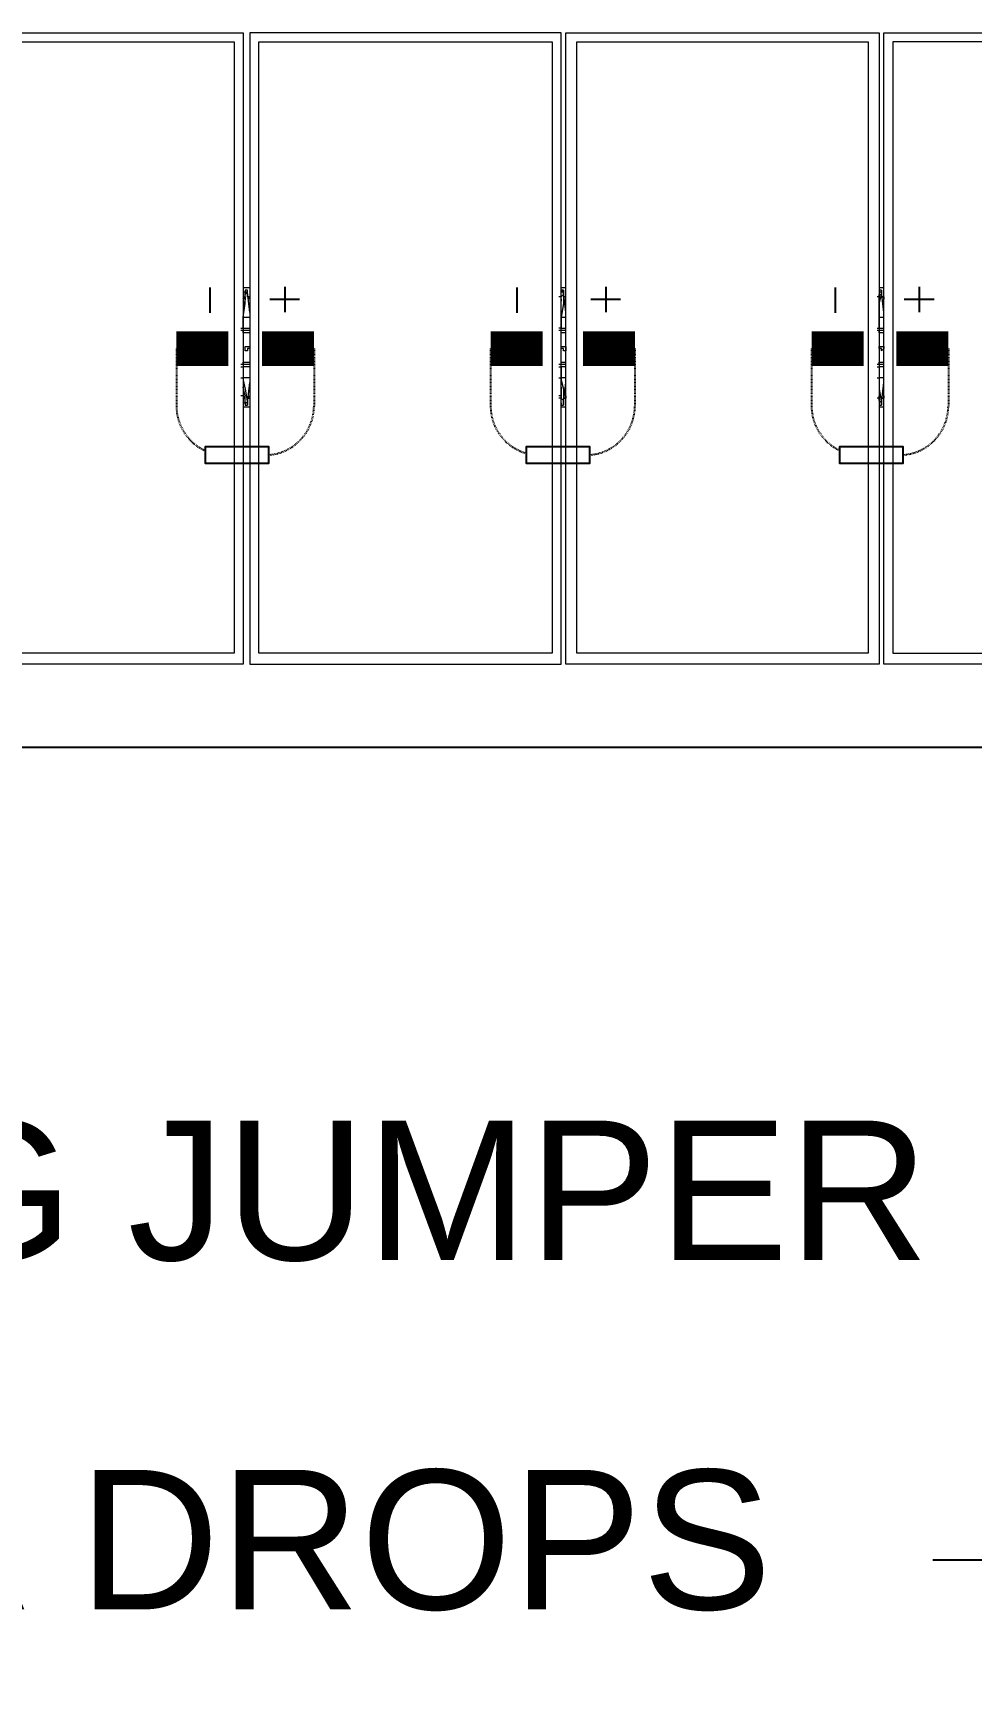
# Model space of a CAD drawing. Header units: feet. Extents: x -9903 to 12307, y -41 to 4121.
# Drawn here: x 8826.4 to 8960.8, y 2178.5 to 2414.5 of the extents above; entities that cross this region are included whole.
import ezdxf
from ezdxf import colors
from ezdxf.entities.mleader import LeaderData, LeaderLine
from ezdxf.lldxf.tags import DXFTag
from ezdxf.math import Vec2, Vec3

# ---------------------------------------------------------------- set-up
doc = ezdxf.new("R2010")
doc.units = ezdxf.units.FT
doc.header["$MEASUREMENT"] = 0
doc.linetypes.add('HIDDEN', pattern=[0.375, 0.25, -0.125])
for name, color, linetype in [('E-HARN-COMP', 8, 'Continuous'), ('E-TRNK-CABL-NEG', 6, 'HIDDEN'), ('E-TRUNK-CABLE-POS', 6, 'HIDDEN'), ('G-ANNO-TEXT', 1, 'Continuous'), ('Polarity-Text', 7, 'Continuous'), ('PV-DC-CABL-UG-', 10, 'DC-')]:
    doc.layers.add(name, color=color, linetype=linetype)
doc.styles.add('NEI-A', font='arial.ttf')
tags = doc.linetypes.add('DC-', pattern='A,0.176989,-0.049113,["DC-",NEI-A,S=0.1,R=0,X=0,Y=-0.05],-0.049113,-0.250887,0.176989', length=0.703091).pattern_tags.tags
tags[6] = DXFTag(74, 10)

# ---------------------------------------------------------------- blocks, each defined once
blk = doc.blocks.new('A$Cc93f9aa1')
at = {"lineweight": 5}
for points in [[(10.6362, 0), (10.4062, 0), (10.4062, 0.4666), (10.6362, 0.4666)], [(10.6396, 0), (10.6396, 0.4666), (10.8712, 0.4666), (10.8712, 0)], [(10.8746, 0.4666), (10.8746, 0), (11.1045, 0), (11.1045, 0.4666)], [(11.3395, 0), (11.1095, 0), (11.1095, 0.4666), (11.3395, 0.4666)], [(10.6296, 0.4583), (10.4129, 0.4583), (10.4129, 0.0067), (10.6296, 0.0067)], [(10.6479, 0.0067), (10.6479, 0.4583), (10.8629, 0.4583), (10.8629, 0.0067)], [(10.8812, 0.4583), (11.0979, 0.4583), (11.0979, 0.0067), (10.8812, 0.0067)], [(11.1162, 0.0067), (11.1162, 0.4583), (11.3329, 0.4583), (11.3329, 0.0067)], [(10.6379, 0.235), (10.6379, 0.2333), (10.6396, 0.2333), (10.6396, 0.2317), (10.6379, 0.2317), (10.6362, 0.2317), (10.6362, 0.2333)], [(10.8729, 0.235), (10.8729, 0.2333), (10.8746, 0.2333), (10.8746, 0.2317), (10.8729, 0.2317), (10.8712, 0.2317), (10.8712, 0.2333), (10.8712, 0.235)], [(11.1062, 0.235), (11.1079, 0.235), (11.1079, 0.2317), (11.1045, 0.2317), (11.1045, 0.2333), (11.1062, 0.2333)]]:
    blk.add_lwpolyline(points, close=True, dxfattribs=at)
for points in [[(10.6362, 0.2767), (10.6396, 0.2767)], [(10.6379, 0.2733), (10.6379, 0.275), (10.6379, 0.2733)], [(10.6379, 0.27), (10.6379, 0.2733), (10.6396, 0.2717), (10.6396, 0.27), (10.6396, 0.2683)], [(10.6412, 0.255), (10.6396, 0.255), (10.6396, 0.2633), (10.6379, 0.2733)], [(10.8712, 0.2767), (10.8746, 0.2767)], [(10.8712, 0.2733), (10.8712, 0.27)], [(10.8762, 0.255), (10.8746, 0.255), (10.8746, 0.2567), (10.8729, 0.2633), (10.8729, 0.2733), (10.8729, 0.275), (10.8729, 0.2717), (10.8746, 0.27), (10.8746, 0.2683)], [(11.1045, 0.2767), (11.1095, 0.2767)], [(11.1062, 0.27), (11.1062, 0.2733), (11.1062, 0.275), (11.1062, 0.2733), (11.1079, 0.2733), (11.1079, 0.2717), (11.1079, 0.27), (11.1095, 0.2683)], [(11.1112, 0.255), (11.1095, 0.255), (11.1095, 0.2567), (11.1079, 0.2633), (11.1062, 0.2733)], [(10.6362, 0.2467), (10.6396, 0.2467)], [(10.6362, 0.245), (10.6396, 0.245), (10.6412, 0.245)], [(10.6396, 0.245), (10.6396, 0.2433), (10.6362, 0.2433)], [(10.6412, 0.2467), (10.6396, 0.2467), (10.6396, 0.255)], [(10.8712, 0.2467), (10.8746, 0.2467)], [(10.8712, 0.245), (10.8746, 0.245), (10.8762, 0.245)], [(10.8746, 0.245), (10.8746, 0.2433), (10.8712, 0.2433)], [(10.8762, 0.2467), (10.8746, 0.2467), (10.8746, 0.255)], [(11.1045, 0.2467), (11.1095, 0.2467)], [(11.1045, 0.245), (11.1095, 0.245), (11.1112, 0.245)], [(11.1095, 0.245), (11.1095, 0.2433), (11.1045, 0.2433)], [(11.1112, 0.2467), (11.1095, 0.2467), (11.1095, 0.255)], [(10.6362, 0.2217), (10.6396, 0.2217), (10.6396, 0.22)], [(10.6362, 0.22), (10.6396, 0.22), (10.6412, 0.22)], [(10.8712, 0.2217), (10.8746, 0.2217), (10.8746, 0.22)], [(10.8712, 0.22), (10.8746, 0.22), (10.8762, 0.22)], [(11.1045, 0.2217), (11.1095, 0.2217), (11.1095, 0.22)], [(11.1045, 0.22), (11.1095, 0.22), (11.1112, 0.22)], [(10.6396, 0.2183), (10.6362, 0.2183)], [(10.6412, 0.2183), (10.6396, 0.2183), (10.6396, 0.21), (10.6396, 0.2), (10.6379, 0.1933), (10.6379, 0.1917), (10.6396, 0.1917)], [(10.8746, 0.2183), (10.8712, 0.2183)], [(10.8729, 0.1917), (10.8729, 0.2), (10.8746, 0.21), (10.8746, 0.2183), (10.8762, 0.2183)], [(11.1095, 0.2183), (11.1045, 0.2183)], [(11.1112, 0.2183), (11.1095, 0.2183), (11.1095, 0.21), (11.1079, 0.2), (11.1079, 0.1933), (11.1062, 0.1917), (11.1062, 0.19)], [(10.6396, 0.1967), (10.6396, 0.195), (10.6396, 0.1933), (10.6379, 0.1933), (10.6379, 0.19), (10.6379, 0.1917), (10.6379, 0.195)], [(10.8712, 0.195), (10.8712, 0.1917)], [(10.8746, 0.1967), (10.8746, 0.195), (10.8729, 0.1933), (10.8729, 0.19), (10.8729, 0.1917), (10.8746, 0.1917)], [(11.1095, 0.1967), (11.1079, 0.195), (11.1079, 0.1917), (11.1062, 0.1917), (11.1062, 0.19), (11.1079, 0.19)], [(11.1062, 0.195), (11.1062, 0.1917), (11.1079, 0.1917)], [(10.6362, 0.1883), (10.6396, 0.1883)], [(10.8712, 0.1883), (10.8746, 0.1883)], [(10.8729, 0.19), (10.8746, 0.19)], [(11.1045, 0.1883), (11.1095, 0.1883)]]:
    blk.add_lwpolyline(points, dxfattribs=at)
at = {"color": 8, "lineweight": 5, "true_color": 0x808080}
for points in [[(10.6362, 0.2767), (10.6396, 0.2767)], [(10.6379, 0.2733), (10.6362, 0.2583)], [(10.6362, 0.2683), (10.6362, 0.27)], [(10.6396, 0.2733), (10.6396, 0.275), (10.6379, 0.275)], [(10.6379, 0.2733), (10.6379, 0.2733)], [(10.6396, 0.2617), (10.6396, 0.27), (10.6412, 0.27)], [(10.6396, 0.2667), (10.6396, 0.2683)], [(10.8712, 0.2767), (10.8746, 0.2767)], [(10.8712, 0.2733), (10.8712, 0.2733)], [(10.8729, 0.2733), (10.8712, 0.2583)], [(10.8712, 0.2683), (10.8712, 0.27)], [(10.8746, 0.2733), (10.8746, 0.275), (10.8729, 0.275)], [(10.8746, 0.2617), (10.8746, 0.27), (10.8762, 0.27)], [(10.8746, 0.2667), (10.8746, 0.2683), (10.8762, 0.2683)], [(11.1045, 0.2767), (11.1095, 0.2767)], [(11.1062, 0.2733), (11.1045, 0.2583)], [(11.1045, 0.2683), (11.1062, 0.27), (11.1045, 0.27)], [(11.1095, 0.2733), (11.1079, 0.2733), (11.1079, 0.275), (11.1062, 0.275)], [(11.1062, 0.2733), (11.1062, 0.2733)], [(11.1062, 0.2717), (11.1062, 0.2717)], [(11.1095, 0.27), (11.1079, 0.27), (11.1079, 0.2683), (11.1095, 0.2617)], [(11.1095, 0.2667), (11.1095, 0.2683), (11.1112, 0.2683)], [(10.6362, 0.255), (10.6396, 0.255)], [(10.8712, 0.255), (10.8746, 0.255)], [(11.1045, 0.255), (11.1095, 0.255)], [(10.6396, 0.21), (10.6362, 0.21)], [(10.8746, 0.21), (10.8712, 0.21)], [(11.1095, 0.21), (11.1045, 0.21)], [(10.6362, 0.2067), (10.6379, 0.1917)], [(10.6362, 0.195), (10.6362, 0.1967)], [(10.6396, 0.2033), (10.6396, 0.195), (10.6412, 0.195)], [(10.6396, 0.1967), (10.6396, 0.1983)], [(10.8712, 0.2067), (10.8729, 0.1917)], [(10.8712, 0.1967), (10.8712, 0.195), (10.8729, 0.195)], [(10.8746, 0.2033), (10.8746, 0.195), (10.8762, 0.195)], [(10.8746, 0.1967), (10.8746, 0.1983)], [(11.1045, 0.2067), (11.1062, 0.1917)], [(11.1045, 0.195), (11.1062, 0.195), (11.1045, 0.1967)], [(11.1095, 0.195), (11.1079, 0.195), (11.1079, 0.1967), (11.1095, 0.2033)], [(11.1095, 0.1967), (11.1095, 0.1983)], [(10.6362, 0.1883), (10.6396, 0.1883)], [(10.6379, 0.19), (10.6396, 0.19), (10.6396, 0.1917)], [(10.6379, 0.1917), (10.6379, 0.1917)], [(10.8712, 0.1917), (10.8712, 0.1917)], [(10.8712, 0.1883), (10.8746, 0.1883)], [(10.8729, 0.19), (10.8746, 0.1917)], [(11.1045, 0.1933), (11.1045, 0.1933)], [(11.1045, 0.1883), (11.1095, 0.1883)], [(11.1062, 0.19), (11.1079, 0.19), (11.1079, 0.1917), (11.1095, 0.1917)], [(11.1062, 0.1917), (11.1062, 0.1917)]]:
    blk.add_lwpolyline(points, dxfattribs=at)
for points in [[(10.6379, 0.27), (10.6362, 0.27)], [(10.8729, 0.27), (10.8712, 0.27)], [(10.6379, 0.195), (10.6362, 0.195)]]:
    blk.add_lwpolyline(points, close=True, dxfattribs=at)

msp = doc.modelspace()

# ---------------------------------------------------------------- linework, layer by layer
at = {"layer": 'E-HARN-COMP', "const_width": 5}
for points in [[(8846.92, 2369.27), (8854.37, 2369.27)], [(8859.18, 2369.27), (8866.64, 2369.27)], [(8891.94, 2369.27), (8899.39, 2369.27)], [(8905.18, 2369.27), (8912.63, 2369.27)], [(8937.94, 2369.27), (8945.39, 2369.27)], [(8950.1, 2369.27), (8957.56, 2369.27)]]:
    msp.add_lwpolyline(points, dxfattribs=at)
at = {"layer": 'E-HARN-COMP'}
for points in [[(8855.6, 2355.19), (8851.03, 2355.19), (8851.03, 2352.86), (8855.6, 2352.86)], [(8855.6, 2352.86), (8860.16, 2352.86), (8860.16, 2355.19), (8855.6, 2355.19)], [(8901.6, 2355.19), (8897.03, 2355.19), (8897.03, 2352.86), (8901.6, 2352.86)], [(8901.6, 2352.86), (8906.16, 2352.86), (8906.16, 2355.19), (8901.6, 2355.19)], [(8946.52, 2355.19), (8941.96, 2355.19), (8941.96, 2352.86), (8946.52, 2352.86)], [(8946.52, 2352.86), (8951.09, 2352.86), (8951.09, 2355.19), (8946.52, 2355.19)]]:
    msp.add_lwpolyline(points, dxfattribs=at)
at = {"layer": 'E-TRNK-CABL-NEG', "ltscale": 0.1}
for points in [[(8846.92, 2369.27), (8846.92, 2361.04, 0.294061), (8851.03, 2354.64, 0.294061)], [(8891.94, 2369.27), (8891.94, 2361.04, 0.334879), (8897.03, 2354.28, 0.334879)], [(8937.94, 2369.27), (8937.94, 2361.04, 0.289984), (8941.96, 2354.69, 0.289984)]]:
    msp.add_lwpolyline(points, format="xyb", dxfattribs=at)
at = {"layer": 'E-TRUNK-CABLE-POS', "ltscale": 0.1}
for points in [[(8866.64, 2369.27), (8866.64, 2361.04, -0.391396), (8860.16, 2354.03, -0.391396)], [(8912.63, 2369.27), (8912.63, 2361.04, -0.391396), (8906.16, 2354.03, -0.391396)], [(8957.56, 2369.27), (8957.56, 2361.04, -0.391396), (8951.09, 2354.03, -0.391396)]]:
    msp.add_lwpolyline(points, format="xyb", dxfattribs=at)
at = {"layer": 'Polarity-Text'}
for p, q in [((8851.69, 2378.05), (8851.69, 2374.43)), ((8862.44, 2378.13), (8862.44, 2374.51)), ((8895.72, 2378.05), (8895.72, 2374.43)), ((8908.44, 2378.13), (8908.44, 2374.51)), ((8941.33, 2378.05), (8941.33, 2374.43)), ((8953.37, 2378.13), (8953.37, 2374.51)), ((8864.58, 2376.32), (8860.31, 2376.32)), ((8910.58, 2376.32), (8906.3, 2376.32)), ((8955.5, 2376.32), (8951.23, 2376.32))]:
    msp.add_line(p, q, dxfattribs=at)
at = {"layer": 'PV-DC-CABL-UG-', "ltscale": 0.6}
msp.add_lwpolyline([(8456.14, 2312.1), (9117.09, 2312.1), (9117.09, 2304.86)], dxfattribs=at)

# ---------------------------------------------------------------- block references
at = {"xscale": 194.04614304, "yscale": 194.04614304, "zscale": 194.04614304, "rotation": 180}
msp.add_blockref('A$Cc93f9aa1', (11012.23, 2414.55), dxfattribs=at)

# ---------------------------------------------------------------- leaders
at = {"layer": 'G-ANNO-TEXT'}
ml = msp.add_multileader_mtext('Standard', dxfattribs=at)
ml.set_content('(TYP.) BLA DROPS', color=256, style='NEI-A')
ml.set_leader_properties()
ml.build(insert=Vec2(0, 0))
ml.multileader.update_dxf_attribs({"dogleg_length": 0.36, "arrow_head_size": 22.51})
ctx = ml.context
ctx.base_point, ctx.char_height, ctx.arrow_head_size, ctx.landing_gap_size, ctx.plane_origin = Vec3(8663.97, 2195.53, -22.9), 20, 22.51, 23.05, Vec3(16629.63, -3376.34, -22.9)
ctx.text_align_type = 2
notes = []
notes.append((ctx, [(1, (1, 1, 0), (9001.42, 2195.53, -22.9), (-1, 0), 46.1, [(0, [(9115.76, 2300.65, -22.9), (9132.56, 2283.7, -22.9)], 0, [])])]))
ctx.mtext.insert, ctx.mtext.width, ctx.mtext.alignment, ctx.mtext.flow_direction = Vec3(8932.27, 2208.47, -22.9), 247.1441, 3, 5
ctx.mtext.has_bg_fill, ctx.mtext.bg_color, ctx.mtext.bg_scale_factor, ctx.mtext.bg_transparency, ctx.mtext.use_window_bg_color = 1, -1073741824, 1.5, 0, 1
for ctx, leaders in notes:
    for number, flags, end, landing, length, lines in leaders:
        leader = LeaderData()
        leader.index, (leader.has_last_leader_line, leader.has_dogleg_vector, leader.attachment_direction) = number, flags
        leader.last_leader_point, leader.dogleg_vector, leader.dogleg_length = Vec3(end), Vec3(landing), length
        for number, points, colour, breaks in lines:
            line = LeaderLine()
            line.index, line.vertices, line.color, line.breaks = number, Vec3.list(points), colors.encode_raw_color(colour), breaks
            leader.lines.append(line)
        ctx.leaders.append(leader)

# ---------------------------------------------------------------- next in the draw order: leaders
ml = msp.add_multileader_mtext('Standard', dxfattribs=at)
ml.set_content('MOTOR GAP STRING JUMPER', color=256, style='NEI-A')
ml.set_leader_properties()
ml.build(insert=Vec2(0, 0))
ml.multileader.update_dxf_attribs({"dogleg_length": 0.36, "arrow_head_size": 22.51})
ctx = ml.context
ctx.base_point, ctx.char_height, ctx.arrow_head_size, ctx.landing_gap_size, ctx.plane_origin = Vec3(8527.47, 2248.39, -22.9), 20, 22.51, 23.05, Vec3(16735.36, -3200.52, -22.9)
ctx.text_align_type = 2
notes = []
notes.append((ctx, [(1, (1, 1, 0), (9023.94, 2248.39, -22.9), (-1, 0), 46.1, [(0, [(9118.78, 2391.28, -22.9)], 0, [])])]))
ctx.mtext.insert, ctx.mtext.width, ctx.mtext.alignment, ctx.mtext.flow_direction = Vec3(8954.79, 2258.56, -22.9), 406.5438, 3, 5
ctx.mtext.has_bg_fill, ctx.mtext.bg_color, ctx.mtext.bg_scale_factor, ctx.mtext.bg_transparency, ctx.mtext.use_window_bg_color = 1, -1073741824, 1.5, 0, 1
for ctx, leaders in notes:
    for number, flags, end, landing, length, lines in leaders:
        leader = LeaderData()
        leader.index, (leader.has_last_leader_line, leader.has_dogleg_vector, leader.attachment_direction) = number, flags
        leader.last_leader_point, leader.dogleg_vector, leader.dogleg_length = Vec3(end), Vec3(landing), length
        for number, points, colour, breaks in lines:
            line = LeaderLine()
            line.index, line.vertices, line.color, line.breaks = number, Vec3.list(points), colors.encode_raw_color(colour), breaks
            leader.lines.append(line)
        ctx.leaders.append(leader)

doc.saveas('drawing.dxf')
